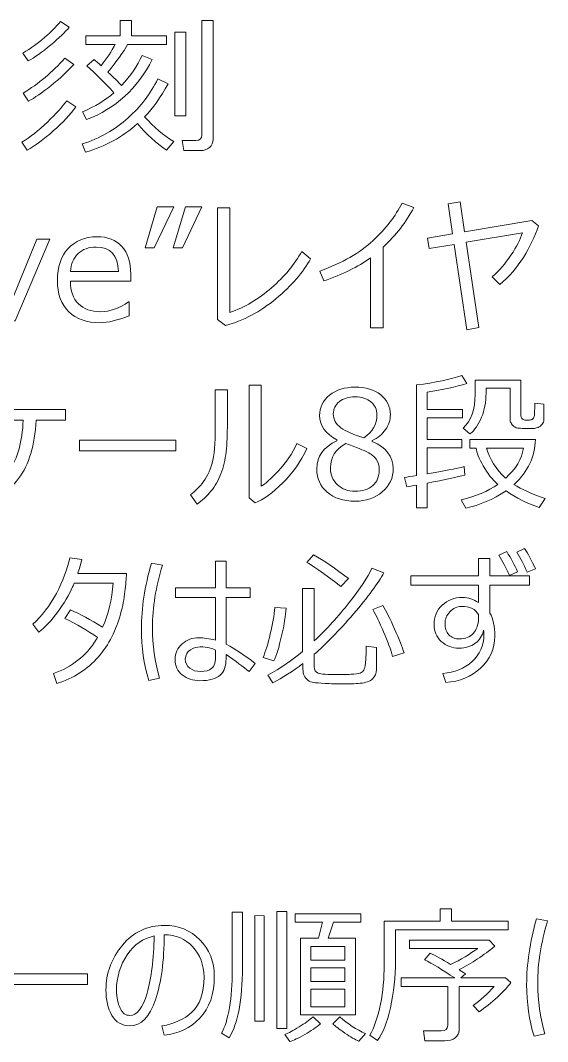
# Model space of a CAD drawing. Extents: x 0 to 812, y 0 to 300.
# Drawn here: x 622.87 to 640.67, y 183.75 to 218.2 of the extents above; entities that cross this region are included whole.
import ezdxf

# ---------------------------------------------------------------- set-up
doc = ezdxf.new("R2010")
doc.units = 0
doc.header["$MEASUREMENT"] = 0
doc.layers.add('TEMPLATE', color=216, linetype='CONTINUOUS', true_color=0x4c004c)

# ---------------------------------------------------------------- blocks, each defined once
blk = doc.blocks.new('block 3')
at = {"layer": 'TEMPLATE', "color": 252, "lineweight": 9, "true_color": 0x989898}
for points in [[(628.089, -85.02), (628.089, -82.2), (628.455, -82.2), (628.455, -85.02), (628.089, -85.02)], [(628.05, -88.092), (627.39, -89.472), (627.082, -89.472), (627.493, -88.092), (628.05, -88.092)], [(629.001, -88.092), (628.342, -89.472), (628.035, -89.472), (628.445, -88.092), (629.001, -88.092)], [(623.87, -89.176), (622.695, -91.935), (622.361, -91.935), (621.194, -89.176), (621.66, -89.176), (622.547, -91.33), (623.421, -89.176), (623.87, -89.176)], [(628.125, -96.319), (624.863, -96.319), (624.863, -95.958), (628.125, -95.958), (628.125, -96.319)]]:
    blk.add_lwpolyline(points, dxfattribs=at)
at = {"layer": 'TEMPLATE', "color": 214, "lineweight": 9, "true_color": 0x7f007f}
for points in [[(631.534, -115.806), (631.534, -111.863), (631.865, -111.863), (631.865, -115.806), (631.534, -115.806)], [(632.329, -115.342), (632.329, -112.761), (632.942, -112.761), (633.074, -112.215), (632.148, -112.215), (632.148, -111.944), (634.363, -111.944), (634.363, -112.215), (633.445, -112.215), (633.267, -112.761), (634.19, -112.761), (634.19, -115.342), (632.329, -115.342)], [(630.789, -115.564), (630.789, -112), (631.104, -112.005), (631.104, -115.564), (630.789, -115.564)], [(632.676, -113.499), (633.828, -113.499), (633.828, -113.04), (632.676, -113.04), (632.676, -113.499)], [(625.137, -114.319), (621.875, -114.319), (621.875, -113.958), (625.137, -113.958), (625.137, -114.319)], [(632.676, -114.224), (633.828, -114.224), (633.828, -113.76), (632.676, -113.76), (632.676, -114.224)], [(633.828, -114.485), (632.676, -114.485), (632.676, -115.071), (633.828, -115.071), (633.828, -114.485)]]:
    blk.add_lwpolyline(points, dxfattribs=at)
at = {"layer": 'TEMPLATE', "color": 252, "lineweight": 9, "true_color": 0x989898}
for points, knots in [([(623.135, -83.169), (623.135, -83.169), (622.952, -82.908), (622.952, -82.908), (623.509, -82.563), (623.932, -82.205), (624.222, -81.834), (624.222, -81.834), (624.522, -82.031), (624.522, -82.031), (624.39, -82.191), (624.181, -82.391), (623.893, -82.632), (623.606, -82.873), (623.353, -83.052), (623.135, -83.169)], [0, 0, 0, 0, 1, 1, 1, 2, 2, 2, 3, 3, 3, 4, 4, 4, 5, 5, 5, 5]), ([(626.031, -84.241), (625.712, -83.897), (625.408, -83.595), (625.12, -83.333), (625.12, -83.333), (625.364, -83.123), (625.364, -83.123), (625.423, -83.173), (625.501, -83.243), (625.598, -83.333), (625.795, -83.075), (625.952, -82.835), (626.07, -82.612), (626.07, -82.612), (625.083, -82.612), (625.083, -82.612), (625.083, -82.612), (625.083, -82.317), (625.083, -82.317), (625.083, -82.317), (626.24, -82.317), (626.24, -82.317), (626.24, -82.317), (626.24, -81.802), (626.24, -81.802), (626.24, -81.802), (626.624, -81.802), (626.624, -81.802), (626.624, -81.802), (626.624, -82.317), (626.624, -82.317), (626.624, -82.317), (627.803, -82.317), (627.803, -82.317), (627.803, -82.317), (627.803, -82.612), (627.803, -82.612), (627.803, -82.612), (626.49, -82.612), (626.49, -82.612), (626.35, -82.866), (626.129, -83.178), (625.828, -83.548), (626.025, -83.733), (626.177, -83.883), (626.285, -83.997), (626.591, -83.678), (626.822, -83.339), (626.98, -82.981), (626.98, -82.981), (627.322, -83.118), (627.322, -83.118), (626.826, -84.101), (626.086, -84.777), (625.103, -85.147), (625.103, -85.147), (624.971, -84.883), (624.971, -84.883), (625.393, -84.704), (625.746, -84.49), (626.031, -84.241)], [0, 0, 0, 0, 1, 1, 1, 2, 2, 2, 3, 3, 3, 4, 4, 4, 5, 5, 5, 6, 6, 6, 7, 7, 7, 8, 8, 8, 9, 9, 9, 10, 10, 10, 11, 11, 11, 12, 12, 12, 13, 13, 13, 14, 14, 14, 15, 15, 15, 16, 16, 16, 17, 17, 17, 18, 18, 18, 19, 19, 19, 20, 20, 20, 20]), ([(628.956, -86.194), (628.956, -86.194), (628.389, -86.194), (628.389, -86.194), (628.389, -86.194), (628.338, -85.857), (628.338, -85.857), (628.338, -85.857), (628.792, -85.857), (628.792, -85.857), (628.93, -85.857), (628.999, -85.794), (628.999, -85.669), (628.999, -85.669), (628.999, -81.802), (628.999, -81.802), (628.999, -81.802), (629.383, -81.802), (629.383, -81.802), (629.383, -81.802), (629.383, -85.816), (629.383, -85.816), (629.383, -85.926), (629.34, -86.017), (629.255, -86.088), (629.169, -86.159), (629.069, -86.194), (628.956, -86.194)], [0, 0, 0, 0, 1, 1, 1, 2, 2, 2, 3, 3, 3, 4, 4, 4, 5, 5, 5, 6, 6, 6, 7, 7, 7, 8, 8, 8, 9, 9, 9, 9]), ([(623.14, -84.526), (623.14, -84.526), (622.962, -84.256), (622.962, -84.256), (623.483, -83.938), (623.954, -83.545), (624.375, -83.076), (624.375, -83.076), (624.671, -83.286), (624.671, -83.286), (624.446, -83.537), (624.189, -83.778), (623.898, -84.009), (623.608, -84.24), (623.355, -84.413), (623.14, -84.526)], [0, 0, 0, 0, 1, 1, 1, 2, 2, 2, 3, 3, 3, 4, 4, 4, 5, 5, 5, 5]), ([(627.066, -85.049), (627.38, -85.4), (627.707, -85.681), (628.047, -85.891), (628.047, -85.891), (627.808, -86.182), (627.808, -86.182), (627.451, -85.936), (627.125, -85.636), (626.827, -85.281), (626.312, -85.737), (625.728, -86.058), (625.074, -86.245), (625.074, -86.245), (624.957, -85.969), (624.957, -85.969), (625.554, -85.776), (626.069, -85.484), (626.503, -85.095), (626.937, -84.706), (627.272, -84.267), (627.51, -83.777), (627.51, -83.777), (627.859, -83.938), (627.859, -83.938), (627.612, -84.397), (627.347, -84.767), (627.066, -85.049)], [0, 0, 0, 0, 1, 1, 1, 2, 2, 2, 3, 3, 3, 4, 4, 4, 5, 5, 5, 6, 6, 6, 7, 7, 7, 8, 8, 8, 9, 9, 9, 9]), ([(623.101, -86.184), (623.101, -86.184), (622.923, -85.908), (622.923, -85.908), (623.201, -85.741), (623.488, -85.515), (623.782, -85.231), (624.077, -84.947), (624.296, -84.706), (624.441, -84.509), (624.441, -84.509), (624.742, -84.714), (624.742, -84.714), (624.566, -84.968), (624.313, -85.24), (623.983, -85.529), (623.652, -85.817), (623.358, -86.036), (623.101, -86.184)], [0, 0, 0, 0, 1, 1, 1, 2, 2, 2, 3, 3, 3, 4, 4, 4, 5, 5, 5, 6, 6, 6, 6]), ([(632.666, -89.845), (632.424, -90.298), (632.036, -90.745), (631.502, -91.188), (630.968, -91.631), (630.398, -91.934), (629.793, -92.096), (629.793, -92.096), (629.526, -91.891), (629.526, -91.891), (629.526, -91.891), (629.526, -88.122), (629.526, -88.122), (629.526, -88.122), (629.942, -88.122), (629.942, -88.122), (629.942, -88.122), (629.942, -91.652), (629.942, -91.652), (630.441, -91.484), (630.912, -91.207), (631.354, -90.819), (631.796, -90.432), (632.135, -90.026), (632.371, -89.601), (632.371, -89.601), (632.666, -89.845), (632.666, -89.845)], [0, 0, 0, 0, 1, 1, 1, 2, 2, 2, 3, 3, 3, 4, 4, 4, 5, 5, 5, 6, 6, 6, 7, 7, 7, 8, 8, 8, 9, 9, 9, 9]), ([(635.125, -92.17), (635.125, -92.17), (634.69, -92.17), (634.69, -92.17), (634.69, -92.17), (634.69, -89.811), (634.69, -89.811), (634.267, -90.114), (633.741, -90.373), (633.113, -90.59), (633.113, -90.59), (632.984, -90.255), (632.984, -90.255), (633.74, -89.984), (634.338, -89.643), (634.774, -89.232), (635.212, -88.822), (635.54, -88.398), (635.76, -87.961), (635.76, -87.961), (636.16, -88.117), (636.16, -88.117), (635.893, -88.605), (635.548, -89.049), (635.125, -89.45), (635.125, -89.45), (635.125, -92.17), (635.125, -92.17)], [0, 0, 0, 0, 1, 1, 1, 2, 2, 2, 3, 3, 3, 4, 4, 4, 5, 5, 5, 6, 6, 6, 7, 7, 7, 8, 8, 8, 9, 9, 9, 9]), ([(638.347, -92.16), (638.347, -92.16), (637.942, -92.235), (637.942, -92.235), (637.942, -92.235), (637.515, -89.355), (637.515, -89.355), (637.515, -89.355), (636.675, -89.496), (636.675, -89.496), (636.675, -89.496), (636.614, -89.145), (636.614, -89.145), (636.614, -89.145), (637.461, -89.003), (637.461, -89.003), (637.461, -89.003), (637.312, -87.99), (637.312, -87.99), (637.312, -87.99), (637.722, -87.926), (637.722, -87.926), (637.722, -87.926), (637.871, -88.935), (637.871, -88.935), (637.871, -88.935), (640.142, -88.556), (640.142, -88.556), (640.142, -88.556), (640.371, -88.734), (640.371, -88.734), (640.243, -89.099), (640.07, -89.454), (639.855, -89.799), (639.639, -90.144), (639.375, -90.446), (639.063, -90.705), (639.063, -90.705), (638.804, -90.456), (638.804, -90.456), (639.037, -90.25), (639.248, -90.005), (639.437, -89.72), (639.627, -89.434), (639.757, -89.183), (639.827, -88.966), (639.827, -88.966), (637.922, -89.286), (637.922, -89.286), (637.922, -89.286), (638.347, -92.16), (638.347, -92.16)], [0, 0, 0, 0, 1, 1, 1, 2, 2, 2, 3, 3, 3, 4, 4, 4, 5, 5, 5, 6, 6, 6, 7, 7, 7, 8, 8, 8, 9, 9, 9, 10, 10, 10, 11, 11, 11, 12, 12, 12, 13, 13, 13, 14, 14, 14, 15, 15, 15, 16, 16, 16, 17, 17, 17, 17]), ([(625.569, -91.999), (625.11, -91.999), (624.754, -91.874), (624.501, -91.626), (624.248, -91.378), (624.121, -91.027), (624.121, -90.573), (624.121, -90.122), (624.242, -89.764), (624.485, -89.497), (624.727, -89.231), (625.049, -89.098), (625.449, -89.098), (625.814, -89.098), (626.097, -89.207), (626.298, -89.425), (626.499, -89.643), (626.599, -89.954), (626.599, -90.358), (626.599, -90.358), (626.599, -90.595), (626.599, -90.595), (626.599, -90.595), (624.561, -90.595), (624.561, -90.595), (624.561, -90.927), (624.651, -91.182), (624.83, -91.36), (625.01, -91.538), (625.259, -91.627), (625.576, -91.627), (625.892, -91.627), (626.208, -91.518), (626.524, -91.298), (626.524, -91.298), (626.543, -91.298), (626.543, -91.298), (626.543, -91.298), (626.543, -91.764), (626.543, -91.764), (626.151, -91.92), (625.826, -91.999), (625.569, -91.999)], [0, 0, 0, 0, 1, 1, 1, 2, 2, 2, 3, 3, 3, 4, 4, 4, 5, 5, 5, 6, 6, 6, 7, 7, 7, 8, 8, 8, 9, 9, 9, 10, 10, 10, 11, 11, 11, 12, 12, 12, 13, 13, 13, 14, 14, 14, 14]), ([(624.561, -90.27), (624.561, -90.27), (626.18, -90.27), (626.18, -90.27), (626.166, -89.722), (625.915, -89.447), (625.425, -89.447), (625.178, -89.447), (624.978, -89.521), (624.824, -89.667), (624.671, -89.813), (624.583, -90.015), (624.561, -90.27)], [0, 0, 0, 0, 1, 1, 1, 2, 2, 2, 3, 3, 3, 4, 4, 4, 4]), ([(623.399, -95.291), (623.359, -96.136), (623.164, -96.79), (622.812, -97.254), (622.459, -97.718), (621.934, -98.016), (621.235, -98.15), (621.235, -98.15), (621.111, -97.811), (621.111, -97.811), (621.749, -97.679), (622.211, -97.404), (622.496, -96.987), (622.782, -96.569), (622.938, -96.004), (622.964, -95.291), (622.964, -95.291), (621.738, -95.291), (621.738, -95.291), (621.738, -95.291), (621.712, -95.34), (621.712, -95.34), (621.49, -95.75), (621.183, -96.109), (620.789, -96.416), (620.789, -96.416), (620.574, -96.141), (620.574, -96.141), (620.885, -95.87), (621.139, -95.543), (621.338, -95.159), (621.537, -94.775), (621.675, -94.367), (621.753, -93.936), (621.753, -93.936), (622.193, -93.99), (622.193, -93.99), (622.126, -94.322), (622.031, -94.635), (621.907, -94.93), (621.907, -94.93), (624.397, -94.93), (624.397, -94.93), (624.397, -94.93), (624.397, -95.291), (624.397, -95.291), (624.397, -95.291), (623.399, -95.291), (623.399, -95.291)], [0, 0, 0, 0, 1, 1, 1, 2, 2, 2, 3, 3, 3, 4, 4, 4, 5, 5, 5, 6, 6, 6, 7, 7, 7, 8, 8, 8, 9, 9, 9, 10, 10, 10, 11, 11, 11, 12, 12, 12, 13, 13, 13, 14, 14, 14, 15, 15, 15, 16, 16, 16, 16]), ([(635.923, -97.535), (635.923, -97.535), (635.847, -97.215), (635.847, -97.215), (635.935, -97.204), (636.068, -97.184), (636.245, -97.156), (636.245, -97.156), (636.245, -94.097), (636.245, -94.097), (636.885, -94.021), (637.397, -93.914), (637.783, -93.777), (637.783, -93.777), (637.947, -94.046), (637.947, -94.046), (637.579, -94.165), (637.132, -94.262), (636.606, -94.337), (636.606, -94.337), (636.606, -94.925), (636.606, -94.925), (636.606, -94.925), (637.805, -94.925), (637.805, -94.925), (637.805, -94.925), (637.805, -95.211), (637.805, -95.211), (637.805, -95.211), (636.606, -95.211), (636.606, -95.211), (636.606, -95.211), (636.606, -95.938), (636.606, -95.938), (636.606, -95.938), (637.774, -95.938), (637.774, -95.938), (637.774, -95.938), (637.774, -96.224), (637.774, -96.224), (637.774, -96.224), (636.606, -96.224), (636.606, -96.224), (636.606, -96.224), (636.606, -97.098), (636.606, -97.098), (637.165, -97.002), (637.583, -96.919), (637.861, -96.851), (637.861, -96.851), (637.876, -97.137), (637.876, -97.137), (637.637, -97.204), (637.213, -97.295), (636.606, -97.41), (636.606, -97.41), (636.606, -98.24), (636.606, -98.24), (636.606, -98.24), (636.245, -98.24), (636.245, -98.24), (636.245, -98.24), (636.245, -97.476), (636.245, -97.476), (636.245, -97.476), (635.923, -97.535), (635.923, -97.535)], [0, 0, 0, 0, 1, 1, 1, 2, 2, 2, 3, 3, 3, 4, 4, 4, 5, 5, 5, 6, 6, 6, 7, 7, 7, 8, 8, 8, 9, 9, 9, 10, 10, 10, 11, 11, 11, 12, 12, 12, 13, 13, 13, 14, 14, 14, 15, 15, 15, 16, 16, 16, 17, 17, 17, 18, 18, 18, 19, 19, 19, 20, 20, 20, 21, 21, 21, 22, 22, 22, 22]), ([(640.545, -95.272), (640.545, -95.325), (640.527, -95.375), (640.491, -95.422), (640.455, -95.468), (640.409, -95.505), (640.354, -95.531), (640.299, -95.558), (640.186, -95.572), (640.015, -95.572), (639.95, -95.572), (639.881, -95.569), (639.81, -95.563), (639.738, -95.558), (639.682, -95.552), (639.64, -95.546), (639.599, -95.54), (639.56, -95.522), (639.524, -95.49), (639.488, -95.458), (639.46, -95.422), (639.439, -95.381), (639.417, -95.341), (639.407, -95.299), (639.407, -95.257), (639.407, -95.257), (639.407, -94.21), (639.407, -94.21), (639.407, -94.21), (638.596, -94.21), (638.596, -94.21), (638.596, -94.21), (638.596, -94.373), (638.596, -94.373), (638.596, -94.671), (638.546, -94.942), (638.446, -95.186), (638.346, -95.43), (638.214, -95.618), (638.05, -95.75), (638.05, -95.75), (637.82, -95.552), (637.82, -95.552), (638.092, -95.297), (638.228, -94.921), (638.228, -94.424), (638.228, -94.424), (638.228, -93.934), (638.228, -93.934), (638.228, -93.934), (639.773, -93.934), (639.773, -93.934), (639.773, -93.934), (639.773, -95.132), (639.773, -95.132), (639.773, -95.217), (639.817, -95.267), (639.905, -95.281), (639.905, -95.281), (640.059, -95.281), (640.059, -95.281), (640.109, -95.281), (640.148, -95.268), (640.176, -95.24), (640.203, -95.212), (640.22, -95.173), (640.226, -95.123), (640.232, -95.072), (640.239, -94.936), (640.247, -94.715), (640.247, -94.715), (640.545, -94.747), (640.545, -94.747), (640.545, -94.747), (640.545, -95.272), (640.545, -95.272)], [0, 0, 0, 0, 1, 1, 1, 2, 2, 2, 3, 3, 3, 4, 4, 4, 5, 5, 5, 6, 6, 6, 7, 7, 7, 8, 8, 8, 9, 9, 9, 10, 10, 10, 11, 11, 11, 12, 12, 12, 13, 13, 13, 14, 14, 14, 15, 15, 15, 16, 16, 16, 17, 17, 17, 18, 18, 18, 19, 19, 19, 20, 20, 20, 21, 21, 21, 22, 22, 22, 23, 23, 23, 24, 24, 24, 25, 25, 25, 25]), ([(629.861, -95.376), (629.861, -95.761), (629.847, -96.087), (629.818, -96.354), (629.79, -96.622), (629.732, -96.869), (629.645, -97.094), (629.558, -97.319), (629.444, -97.516), (629.304, -97.685), (629.164, -97.853), (629.009, -97.997), (628.838, -98.116), (628.838, -98.116), (628.613, -97.806), (628.613, -97.806), (628.768, -97.693), (628.917, -97.542), (629.059, -97.35), (629.201, -97.159), (629.305, -96.92), (629.369, -96.633), (629.433, -96.345), (629.461, -95.9), (629.451, -95.296), (629.451, -95.296), (629.451, -94.266), (629.451, -94.266), (629.451, -94.266), (629.861, -94.266), (629.861, -94.266), (629.861, -94.266), (629.861, -95.376), (629.861, -95.376)], [0, 0, 0, 0, 1, 1, 1, 2, 2, 2, 3, 3, 3, 4, 4, 4, 5, 5, 5, 6, 6, 6, 7, 7, 7, 8, 8, 8, 9, 9, 9, 10, 10, 10, 11, 11, 11, 11]), ([(632.544, -96.246), (632.342, -96.685), (632.071, -97.071), (631.73, -97.404), (631.389, -97.737), (631.077, -97.961), (630.796, -98.077), (630.796, -98.077), (630.593, -97.911), (630.593, -97.911), (630.593, -97.911), (630.593, -94.11), (630.593, -94.11), (630.593, -94.11), (631.004, -94.11), (631.004, -94.11), (631.004, -94.11), (631.004, -97.508), (631.004, -97.508), (631.126, -97.449), (631.318, -97.28), (631.58, -97.001), (631.842, -96.722), (632.052, -96.412), (632.209, -96.07), (632.209, -96.07), (632.544, -96.246), (632.544, -96.246)], [0, 0, 0, 0, 1, 1, 1, 2, 2, 2, 3, 3, 3, 4, 4, 4, 5, 5, 5, 6, 6, 6, 7, 7, 7, 8, 8, 8, 9, 9, 9, 9]), ([(633.56, -95.984), (633.56, -95.984), (633.56, -95.955), (633.56, -95.955), (633.171, -95.744), (632.976, -95.469), (632.976, -95.132), (632.976, -94.854), (633.089, -94.625), (633.313, -94.444), (633.538, -94.263), (633.823, -94.173), (634.17, -94.173), (634.53, -94.173), (634.819, -94.258), (635.037, -94.429), (635.255, -94.6), (635.364, -94.824), (635.364, -95.101), (635.364, -95.28), (635.31, -95.448), (635.202, -95.605), (635.093, -95.762), (634.943, -95.884), (634.751, -95.972), (634.751, -95.972), (634.751, -96.004), (634.751, -96.004), (635.225, -96.207), (635.462, -96.512), (635.462, -96.917), (635.462, -97.233), (635.339, -97.495), (635.093, -97.704), (634.847, -97.914), (634.539, -98.018), (634.17, -98.018), (633.778, -98.018), (633.465, -97.918), (633.23, -97.717), (632.996, -97.516), (632.879, -97.252), (632.879, -96.927), (632.879, -96.502), (633.106, -96.188), (633.56, -95.984)], [0, 0, 0, 0, 1, 1, 1, 2, 2, 2, 3, 3, 3, 4, 4, 4, 5, 5, 5, 6, 6, 6, 7, 7, 7, 8, 8, 8, 9, 9, 9, 10, 10, 10, 11, 11, 11, 12, 12, 12, 13, 13, 13, 14, 14, 14, 15, 15, 15, 15]), ([(634.912, -95.103), (634.912, -94.927), (634.845, -94.783), (634.71, -94.671), (634.575, -94.559), (634.394, -94.502), (634.168, -94.502), (633.953, -94.502), (633.777, -94.555), (633.642, -94.66), (633.506, -94.765), (633.438, -94.903), (633.438, -95.074), (633.438, -95.263), (633.522, -95.418), (633.692, -95.54), (633.861, -95.662), (634.118, -95.776), (634.463, -95.882), (634.763, -95.688), (634.912, -95.429), (634.912, -95.103)], [0, 0, 0, 0, 1, 1, 1, 2, 2, 2, 3, 3, 3, 4, 4, 4, 5, 5, 5, 6, 6, 6, 7, 7, 7, 7]), ([(633.858, -96.072), (633.514, -96.266), (633.343, -96.54), (633.343, -96.893), (633.343, -97.129), (633.42, -97.319), (633.577, -97.465), (633.733, -97.611), (633.932, -97.684), (634.175, -97.684), (634.424, -97.684), (634.622, -97.62), (634.768, -97.492), (634.915, -97.364), (634.988, -97.189), (634.988, -96.966), (634.988, -96.814), (634.955, -96.693), (634.888, -96.601), (634.821, -96.509), (634.724, -96.431), (634.596, -96.368), (634.468, -96.304), (634.222, -96.206), (633.858, -96.072)], [0, 0, 0, 0, 1, 1, 1, 2, 2, 2, 3, 3, 3, 4, 4, 4, 5, 5, 5, 6, 6, 6, 7, 7, 7, 8, 8, 8, 8]), ([(639.539, -97.457), (639.794, -97.619), (640.144, -97.778), (640.589, -97.933), (640.589, -97.933), (640.391, -98.233), (640.391, -98.233), (639.992, -98.101), (639.618, -97.912), (639.27, -97.667), (638.831, -97.963), (638.377, -98.157), (637.908, -98.25), (637.908, -98.25), (637.759, -97.974), (637.759, -97.974), (638.246, -97.859), (638.657, -97.684), (638.994, -97.452), (638.801, -97.284), (638.635, -97.077), (638.497, -96.829), (638.36, -96.582), (638.28, -96.382), (638.257, -96.231), (638.257, -96.231), (638.044, -96.231), (638.044, -96.231), (638.044, -96.231), (638.044, -95.938), (638.044, -95.938), (638.044, -95.938), (640.264, -95.938), (640.264, -95.938), (640.243, -96.519), (640.009, -97.017), (639.563, -97.432), (639.563, -97.432), (639.539, -97.457), (639.539, -97.457)], [0, 0, 0, 0, 1, 1, 1, 2, 2, 2, 3, 3, 3, 4, 4, 4, 5, 5, 5, 6, 6, 6, 7, 7, 7, 8, 8, 8, 9, 9, 9, 10, 10, 10, 11, 11, 11, 12, 12, 12, 13, 13, 13, 13]), ([(639.258, -97.242), (639.606, -96.929), (639.806, -96.592), (639.856, -96.231), (639.856, -96.231), (638.614, -96.231), (638.614, -96.231), (638.722, -96.609), (638.932, -96.941), (639.243, -97.23), (639.243, -97.23), (639.258, -97.242), (639.258, -97.242)], [0, 0, 0, 0, 1, 1, 1, 2, 2, 2, 3, 3, 3, 4, 4, 4, 4]), ([(633.689, -100.893), (633.084, -100.439), (632.703, -100.169), (632.546, -100.083), (632.546, -100.083), (632.771, -99.829), (632.771, -99.829), (633.119, -100.021), (633.512, -100.288), (633.948, -100.629), (633.948, -100.629), (633.689, -100.893), (633.689, -100.893)], [0, 0, 0, 0, 1, 1, 1, 2, 2, 2, 3, 3, 3, 4, 4, 4, 4]), ([(639.663, -100.4), (639.663, -100.4), (639.383, -100.524), (639.383, -100.524), (639.265, -100.262), (639.147, -100.035), (639.028, -99.841), (639.028, -99.841), (639.292, -99.719), (639.292, -99.719), (639.433, -99.938), (639.557, -100.166), (639.663, -100.4)], [0, 0, 0, 0, 1, 1, 1, 2, 2, 2, 3, 3, 3, 4, 4, 4, 4]), ([(640.266, -100.3), (640.266, -100.3), (639.985, -100.415), (639.985, -100.415), (639.876, -100.162), (639.76, -99.937), (639.636, -99.738), (639.636, -99.738), (639.895, -99.614), (639.895, -99.614), (640.007, -99.788), (640.131, -100.017), (640.266, -100.3)], [0, 0, 0, 0, 1, 1, 1, 2, 2, 2, 3, 3, 3, 4, 4, 4, 4]), ([(624.946, -99.985), (624.904, -100.153), (624.858, -100.311), (624.807, -100.461), (624.807, -100.461), (626.455, -100.461), (626.455, -100.461), (626.447, -100.625), (626.429, -100.828), (626.402, -101.069), (626.376, -101.31), (626.326, -101.562), (626.253, -101.827), (626.179, -102.091), (626.082, -102.347), (625.959, -102.592), (625.837, -102.838), (625.684, -103.066), (625.501, -103.276), (625.317, -103.486), (625.108, -103.665), (624.877, -103.814), (624.645, -103.963), (624.386, -104.082), (624.101, -104.17), (624.101, -104.17), (623.984, -103.835), (623.984, -103.835), (624.613, -103.609), (625.091, -103.234), (625.42, -102.709), (625.438, -102.679), (625.456, -102.649), (625.474, -102.619), (625.138, -102.38), (624.77, -102.165), (624.368, -101.975), (624.368, -101.975), (624.558, -101.684), (624.558, -101.684), (624.879, -101.824), (625.242, -102.019), (625.649, -102.27), (625.84, -101.839), (625.957, -101.344), (626.001, -100.786), (626.001, -100.786), (624.687, -100.786), (624.687, -100.786), (624.67, -100.826), (624.652, -100.866), (624.636, -100.905), (624.516, -101.177), (624.348, -101.459), (624.135, -101.75), (623.921, -102.041), (623.707, -102.27), (623.494, -102.436), (623.494, -102.436), (623.294, -102.17), (623.294, -102.17), (623.601, -101.89), (623.865, -101.543), (624.085, -101.129), (624.304, -100.714), (624.457, -100.315), (624.543, -99.931), (624.543, -99.931), (624.946, -99.985), (624.946, -99.985)], [0, 0, 0, 0, 1, 1, 1, 2, 2, 2, 3, 3, 3, 4, 4, 4, 5, 5, 5, 6, 6, 6, 7, 7, 7, 8, 8, 8, 9, 9, 9, 10, 10, 10, 11, 11, 11, 12, 12, 12, 13, 13, 13, 14, 14, 14, 15, 15, 15, 16, 16, 16, 17, 17, 17, 18, 18, 18, 19, 19, 19, 20, 20, 20, 21, 21, 21, 22, 22, 22, 23, 23, 23, 23]), ([(627.571, -103.984), (627.571, -103.984), (627.207, -104.064), (627.207, -104.064), (627.041, -103.529), (626.958, -102.948), (626.958, -102.321), (626.958, -101.638), (627.07, -100.9), (627.293, -100.109), (627.293, -100.109), (627.666, -100.175), (627.666, -100.175), (627.443, -100.911), (627.332, -101.613), (627.332, -102.28), (627.332, -102.869), (627.412, -103.437), (627.571, -103.984)], [0, 0, 0, 0, 1, 1, 1, 2, 2, 2, 3, 3, 3, 4, 4, 4, 5, 5, 5, 6, 6, 6, 6]), ([(630.794, -103.491), (630.794, -103.491), (630.598, -103.767), (630.598, -103.767), (630.398, -103.606), (630.138, -103.412), (629.817, -103.186), (629.817, -103.186), (629.817, -103.334), (629.817, -103.334), (629.817, -103.582), (629.749, -103.767), (629.614, -103.89), (629.479, -104.013), (629.252, -104.074), (628.933, -104.074), (628.697, -104.074), (628.499, -104.01), (628.339, -103.881), (628.178, -103.753), (628.098, -103.58), (628.098, -103.364), (628.098, -103.143), (628.178, -102.965), (628.336, -102.83), (628.495, -102.696), (628.681, -102.628), (628.894, -102.626), (629.065, -102.628), (629.253, -102.656), (629.458, -102.709), (629.458, -102.709), (629.458, -101.267), (629.458, -101.267), (629.458, -101.267), (628.113, -101.267), (628.113, -101.267), (628.113, -101.267), (628.113, -100.937), (628.113, -100.937), (628.113, -100.937), (629.458, -100.937), (629.458, -100.937), (629.458, -100.937), (629.458, -100.041), (629.458, -100.041), (629.458, -100.041), (629.822, -100.041), (629.822, -100.041), (629.822, -100.041), (629.822, -100.937), (629.822, -100.937), (629.822, -100.937), (630.635, -100.937), (630.635, -100.937), (630.635, -100.937), (630.635, -101.267), (630.635, -101.267), (630.635, -101.267), (629.822, -101.267), (629.822, -101.267), (629.822, -101.267), (629.822, -102.844), (629.822, -102.844), (630.139, -103.018), (630.463, -103.234), (630.794, -103.491)], [0, 0, 0, 0, 1, 1, 1, 2, 2, 2, 3, 3, 3, 4, 4, 4, 5, 5, 5, 6, 6, 6, 7, 7, 7, 8, 8, 8, 9, 9, 9, 10, 10, 10, 11, 11, 11, 12, 12, 12, 13, 13, 13, 14, 14, 14, 15, 15, 15, 16, 16, 16, 17, 17, 17, 18, 18, 18, 19, 19, 19, 20, 20, 20, 21, 21, 21, 22, 22, 22, 22]), ([(640.061, -100.854), (640.061, -100.854), (638.728, -100.854), (638.728, -100.854), (638.728, -100.854), (638.728, -101.794), (638.728, -101.794), (638.835, -101.983), (638.889, -102.242), (638.889, -102.57), (638.887, -103), (638.728, -103.361), (638.412, -103.653), (638.095, -103.945), (637.704, -104.106), (637.239, -104.135), (637.239, -104.135), (637.139, -103.83), (637.139, -103.83), (637.529, -103.802), (637.858, -103.668), (638.124, -103.427), (638.39, -103.186), (638.523, -102.888), (638.523, -102.531), (638.523, -102.471), (638.52, -102.417), (638.513, -102.368), (638.473, -102.557), (638.377, -102.705), (638.228, -102.813), (638.078, -102.922), (637.898, -102.976), (637.688, -102.976), (637.451, -102.976), (637.249, -102.9), (637.085, -102.75), (636.921, -102.599), (636.838, -102.41), (636.838, -102.182), (636.838, -101.92), (636.931, -101.702), (637.116, -101.527), (637.3, -101.352), (637.527, -101.264), (637.795, -101.264), (637.997, -101.264), (638.177, -101.324), (638.335, -101.442), (638.335, -101.442), (638.335, -100.854), (638.335, -100.854), (638.335, -100.854), (636.06, -100.854), (636.06, -100.854), (636.06, -100.854), (636.06, -100.534), (636.06, -100.534), (636.06, -100.534), (638.335, -100.534), (638.335, -100.534), (638.335, -100.534), (638.335, -99.951), (638.335, -99.951), (638.335, -99.951), (638.728, -99.951), (638.728, -99.951), (638.728, -99.951), (638.728, -100.534), (638.728, -100.534), (638.728, -100.534), (640.061, -100.534), (640.061, -100.534), (640.061, -100.534), (640.061, -100.854), (640.061, -100.854)], [0, 0, 0, 0, 1, 1, 1, 2, 2, 2, 3, 3, 3, 4, 4, 4, 5, 5, 5, 6, 6, 6, 7, 7, 7, 8, 8, 8, 9, 9, 9, 10, 10, 10, 11, 11, 11, 12, 12, 12, 13, 13, 13, 14, 14, 14, 15, 15, 15, 16, 16, 16, 17, 17, 17, 18, 18, 18, 19, 19, 19, 20, 20, 20, 21, 21, 21, 22, 22, 22, 23, 23, 23, 24, 24, 24, 25, 25, 25, 25]), ([(632.795, -103.183), (632.795, -103.183), (632.795, -103.608), (632.795, -103.608), (632.795, -103.712), (632.838, -103.782), (632.921, -103.817), (633.005, -103.852), (633.242, -103.869), (633.631, -103.869), (633.84, -103.869), (634.008, -103.863), (634.134, -103.852), (634.259, -103.841), (634.341, -103.825), (634.379, -103.803), (634.417, -103.782), (634.447, -103.753), (634.469, -103.715), (634.491, -103.678), (634.509, -103.601), (634.524, -103.483), (634.539, -103.366), (634.546, -103.191), (634.546, -102.959), (634.546, -102.959), (634.546, -102.907), (634.546, -102.907), (634.546, -102.907), (634.898, -102.949), (634.898, -102.949), (634.898, -102.949), (634.898, -103.703), (634.898, -103.703), (634.898, -103.825), (634.853, -103.928), (634.765, -104.012), (634.676, -104.096), (634.538, -104.145), (634.35, -104.161), (634.161, -104.176), (633.959, -104.184), (633.74, -104.184), (633.542, -104.184), (633.349, -104.178), (633.162, -104.167), (632.975, -104.156), (632.845, -104.145), (632.774, -104.135), (632.702, -104.126), (632.638, -104.099), (632.582, -104.057), (632.526, -104.015), (632.483, -103.963), (632.455, -103.901), (632.427, -103.839), (632.412, -103.768), (632.412, -103.689), (632.412, -103.689), (632.412, -103.496), (632.412, -103.496), (632.059, -103.764), (631.72, -103.98), (631.394, -104.143), (631.394, -104.143), (631.226, -103.889), (631.226, -103.889), (631.665, -103.648), (632.056, -103.383), (632.398, -103.095), (632.398, -103.095), (632.398, -100.961), (632.398, -100.961), (632.398, -100.961), (632.795, -100.961), (632.795, -100.961), (632.795, -100.961), (632.795, -102.732), (632.795, -102.732), (633.209, -102.341), (633.603, -101.909), (633.977, -101.436), (634.352, -100.964), (634.607, -100.579), (634.744, -100.283), (634.744, -100.283), (635.142, -100.434), (635.142, -100.434), (634.953, -100.789), (634.611, -101.252), (634.116, -101.824), (633.622, -102.397), (633.181, -102.85), (632.795, -103.183)], [0, 0, 0, 0, 1, 1, 1, 2, 2, 2, 3, 3, 3, 4, 4, 4, 5, 5, 5, 6, 6, 6, 7, 7, 7, 8, 8, 8, 9, 9, 9, 10, 10, 10, 11, 11, 11, 12, 12, 12, 13, 13, 13, 14, 14, 14, 15, 15, 15, 16, 16, 16, 17, 17, 17, 18, 18, 18, 19, 19, 19, 20, 20, 20, 21, 21, 21, 22, 22, 22, 23, 23, 23, 24, 24, 24, 25, 25, 25, 26, 26, 26, 27, 27, 27, 28, 28, 28, 29, 29, 29, 30, 30, 30, 31, 31, 31, 31]), ([(631.428, -103.403), (631.428, -103.403), (631.067, -103.291), (631.067, -103.291), (631.153, -103.087), (631.235, -102.822), (631.311, -102.496), (631.388, -102.17), (631.439, -101.874), (631.465, -101.608), (631.465, -101.608), (631.841, -101.633), (631.841, -101.633), (631.829, -101.869), (631.78, -102.178), (631.692, -102.562), (631.604, -102.945), (631.516, -103.225), (631.428, -103.403)], [0, 0, 0, 0, 1, 1, 1, 2, 2, 2, 3, 3, 3, 4, 4, 4, 5, 5, 5, 6, 6, 6, 6]), ([(635.442, -103.256), (635.377, -103.03), (635.275, -102.754), (635.136, -102.429), (634.997, -102.103), (634.875, -101.85), (634.771, -101.669), (634.771, -101.669), (635.112, -101.542), (635.112, -101.542), (635.222, -101.72), (635.354, -101.983), (635.509, -102.331), (635.665, -102.679), (635.77, -102.946), (635.825, -103.132), (635.825, -103.132), (635.442, -103.256), (635.442, -103.256)], [0, 0, 0, 0, 1, 1, 1, 2, 2, 2, 3, 3, 3, 4, 4, 4, 5, 5, 5, 6, 6, 6, 6]), ([(638.34, -101.845), (638.247, -101.661), (638.053, -101.569), (637.759, -101.569), (637.616, -101.571), (637.488, -101.63), (637.375, -101.748), (637.263, -101.865), (637.208, -101.996), (637.21, -102.141), (637.21, -102.298), (637.253, -102.425), (637.341, -102.522), (637.429, -102.618), (637.549, -102.666), (637.7, -102.666), (637.892, -102.666), (638.046, -102.603), (638.161, -102.478), (638.275, -102.352), (638.335, -102.188), (638.34, -101.984), (638.34, -101.984), (638.34, -101.845), (638.34, -101.845)], [0, 0, 0, 0, 1, 1, 1, 2, 2, 2, 3, 3, 3, 4, 4, 4, 5, 5, 5, 6, 6, 6, 7, 7, 7, 8, 8, 8, 8]), ([(629.461, -103.334), (629.461, -103.334), (629.461, -103.049), (629.461, -103.049), (629.355, -102.98), (629.183, -102.941), (628.945, -102.932), (628.83, -102.933), (628.719, -102.966), (628.612, -103.031), (628.506, -103.095), (628.446, -103.199), (628.435, -103.344), (628.446, -103.476), (628.499, -103.579), (628.592, -103.653), (628.686, -103.727), (628.806, -103.764), (628.953, -103.764), (629.291, -103.764), (629.461, -103.621), (629.461, -103.334)], [0, 0, 0, 0, 1, 1, 1, 2, 2, 2, 3, 3, 3, 4, 4, 4, 5, 5, 5, 6, 6, 6, 7, 7, 7, 7])]:
    blk.add_open_spline(points, degree=3, knots=knots, dxfattribs=at)
at = {"layer": 'TEMPLATE', "color": 214, "lineweight": 9, "true_color": 0x7f007f}
for points, knots in [([(629.922, -116.116), (629.922, -116.116), (629.666, -115.962), (629.666, -115.962), (629.777, -115.767), (629.864, -115.479), (629.93, -115.098), (629.995, -114.717), (630.027, -114.302), (630.027, -113.853), (630.027, -113.853), (630.027, -111.878), (630.027, -111.878), (630.027, -111.878), (630.369, -111.878), (630.369, -111.878), (630.369, -111.878), (630.369, -113.74), (630.369, -113.74), (630.369, -114.847), (630.22, -115.639), (629.922, -116.116)], [0, 0, 0, 0, 1, 1, 1, 2, 2, 2, 3, 3, 3, 4, 4, 4, 5, 5, 5, 6, 6, 6, 7, 7, 7, 7]), ([(635.535, -112.481), (635.535, -112.481), (635.535, -113.516), (635.535, -113.516), (635.535, -114.076), (635.479, -114.605), (635.366, -115.104), (635.254, -115.603), (635.109, -115.971), (634.932, -116.209), (634.932, -116.209), (634.668, -116.035), (634.668, -116.035), (634.827, -115.757), (634.949, -115.407), (635.032, -114.986), (635.115, -114.564), (635.156, -114.119), (635.156, -113.65), (635.156, -113.65), (635.156, -112.19), (635.156, -112.19), (635.156, -112.19), (637.044, -112.19), (637.044, -112.19), (637.044, -112.19), (637.044, -111.768), (637.044, -111.768), (637.044, -111.768), (637.432, -111.768), (637.432, -111.768), (637.432, -111.768), (637.432, -112.19), (637.432, -112.19), (637.432, -112.19), (639.343, -112.19), (639.343, -112.19), (639.343, -112.19), (639.343, -112.481), (639.343, -112.481), (639.343, -112.481), (635.535, -112.481), (635.535, -112.481)], [0, 0, 0, 0, 1, 1, 1, 2, 2, 2, 3, 3, 3, 4, 4, 4, 5, 5, 5, 6, 6, 6, 7, 7, 7, 8, 8, 8, 9, 9, 9, 10, 10, 10, 11, 11, 11, 12, 12, 12, 13, 13, 13, 14, 14, 14, 14]), ([(640.579, -115.984), (640.579, -115.984), (640.215, -116.065), (640.215, -116.065), (640.049, -115.529), (639.966, -114.948), (639.966, -114.321), (639.966, -113.638), (640.077, -112.901), (640.3, -112.11), (640.3, -112.11), (640.674, -112.175), (640.674, -112.175), (640.451, -112.911), (640.339, -113.613), (640.339, -114.28), (640.339, -114.869), (640.419, -115.437), (640.579, -115.984)], [0, 0, 0, 0, 1, 1, 1, 2, 2, 2, 3, 3, 3, 4, 4, 4, 5, 5, 5, 6, 6, 6, 6]), ([(627.729, -116.03), (627.729, -116.03), (627.649, -115.718), (627.649, -115.718), (628.066, -115.651), (628.403, -115.498), (628.662, -115.259), (628.921, -115.02), (629.061, -114.624), (629.082, -114.072), (629.066, -113.659), (628.933, -113.317), (628.684, -113.046), (628.435, -112.775), (628.116, -112.641), (627.727, -112.644), (627.727, -113.52), (627.629, -114.251), (627.433, -114.837), (627.237, -115.423), (626.948, -115.715), (626.567, -115.715), (626.299, -115.715), (626.097, -115.598), (625.962, -115.363), (625.827, -115.128), (625.76, -114.841), (625.76, -114.502), (625.76, -113.944), (625.944, -113.442), (626.314, -112.997), (626.683, -112.552), (627.156, -112.329), (627.732, -112.329), (628.212, -112.329), (628.613, -112.49), (628.935, -112.813), (629.256, -113.135), (629.417, -113.544), (629.417, -114.041), (629.417, -114.653), (629.256, -115.125), (628.935, -115.457), (628.613, -115.789), (628.211, -115.98), (627.729, -116.03)], [0, 0, 0, 0, 1, 1, 1, 2, 2, 2, 3, 3, 3, 4, 4, 4, 5, 5, 5, 6, 6, 6, 7, 7, 7, 8, 8, 8, 9, 9, 9, 10, 10, 10, 11, 11, 11, 12, 12, 12, 13, 13, 13, 14, 14, 14, 15, 15, 15, 15]), ([(627.39, -112.686), (627.017, -112.761), (626.713, -112.973), (626.477, -113.324), (626.241, -113.675), (626.12, -114.074), (626.113, -114.522), (626.12, -114.759), (626.162, -114.961), (626.24, -115.126), (626.318, -115.291), (626.428, -115.37), (626.567, -115.364), (626.808, -115.37), (627.002, -115.121), (627.147, -114.616), (627.293, -114.11), (627.374, -113.467), (627.39, -112.686)], [0, 0, 0, 0, 1, 1, 1, 2, 2, 2, 3, 3, 3, 4, 4, 4, 5, 5, 5, 6, 6, 6, 6]), ([(637.202, -116.223), (637.202, -116.223), (636.523, -116.223), (636.523, -116.223), (636.523, -116.223), (636.482, -115.889), (636.482, -115.889), (636.482, -115.889), (637.085, -115.889), (637.085, -115.889), (637.228, -115.889), (637.3, -115.829), (637.3, -115.708), (637.3, -115.708), (637.3, -114.392), (637.3, -114.392), (637.3, -114.392), (635.732, -114.392), (635.732, -114.392), (635.732, -114.392), (635.732, -114.102), (635.732, -114.102), (635.732, -114.102), (637.539, -114.102), (637.539, -114.102), (637.126, -113.827), (636.786, -113.622), (636.519, -113.486), (636.519, -113.486), (636.712, -113.267), (636.712, -113.267), (636.885, -113.345), (637.115, -113.471), (637.4, -113.645), (637.743, -113.481), (638.048, -113.3), (638.313, -113.103), (638.313, -113.103), (636.013, -113.103), (636.013, -113.103), (636.013, -113.103), (636.013, -112.822), (636.013, -112.822), (636.013, -112.822), (638.701, -112.822), (638.701, -112.822), (638.701, -112.822), (638.894, -113.028), (638.894, -113.028), (638.521, -113.337), (638.118, -113.601), (637.683, -113.821), (637.732, -113.852), (637.804, -113.9), (637.9, -113.965), (637.9, -113.965), (637.749, -114.102), (637.749, -114.102), (637.749, -114.102), (639.253, -114.102), (639.253, -114.102), (639.253, -114.102), (639.431, -114.26), (639.431, -114.26), (639.347, -114.386), (639.196, -114.548), (638.979, -114.746), (638.763, -114.945), (638.558, -115.109), (638.364, -115.239), (638.364, -115.239), (638.157, -115.032), (638.157, -115.032), (638.406, -114.853), (638.644, -114.64), (638.87, -114.392), (638.87, -114.392), (637.685, -114.392), (637.685, -114.392), (637.685, -114.392), (637.685, -115.867), (637.685, -115.867), (637.685, -115.963), (637.641, -116.046), (637.552, -116.117), (637.464, -116.188), (637.347, -116.223), (637.202, -116.223)], [0, 0, 0, 0, 1, 1, 1, 2, 2, 2, 3, 3, 3, 4, 4, 4, 5, 5, 5, 6, 6, 6, 7, 7, 7, 8, 8, 8, 9, 9, 9, 10, 10, 10, 11, 11, 11, 12, 12, 12, 13, 13, 13, 14, 14, 14, 15, 15, 15, 16, 16, 16, 17, 17, 17, 18, 18, 18, 19, 19, 19, 20, 20, 20, 21, 21, 21, 22, 22, 22, 23, 23, 23, 24, 24, 24, 25, 25, 25, 26, 26, 26, 27, 27, 27, 28, 28, 28, 29, 29, 29, 29]), ([(631.966, -116.248), (631.966, -116.248), (631.797, -116.008), (631.797, -116.008), (631.924, -115.961), (632.085, -115.877), (632.28, -115.755), (632.476, -115.633), (632.633, -115.519), (632.752, -115.413), (632.752, -115.413), (633.006, -115.652), (633.006, -115.652), (632.861, -115.771), (632.683, -115.89), (632.472, -116.011), (632.261, -116.131), (632.092, -116.21), (631.966, -116.248)], [0, 0, 0, 0, 1, 1, 1, 2, 2, 2, 3, 3, 3, 4, 4, 4, 5, 5, 5, 6, 6, 6, 6]), ([(634.302, -116.238), (634.178, -116.183), (634.021, -116.09), (633.83, -115.96), (633.638, -115.829), (633.503, -115.725), (633.426, -115.647), (633.426, -115.647), (633.655, -115.418), (633.655, -115.418), (633.929, -115.654), (634.217, -115.841), (634.522, -115.979), (634.522, -115.979), (634.302, -116.238), (634.302, -116.238)], [0, 0, 0, 0, 1, 1, 1, 2, 2, 2, 3, 3, 3, 4, 4, 4, 5, 5, 5, 5])]:
    blk.add_open_spline(points, degree=3, knots=knots, dxfattribs=at)

msp = doc.modelspace()

# ---------------------------------------------------------------- block references
at = {"layer": 'TEMPLATE'}
msp.add_blockref('block 3', (0, 300), dxfattribs=at)

doc.saveas('drawing.dxf')
